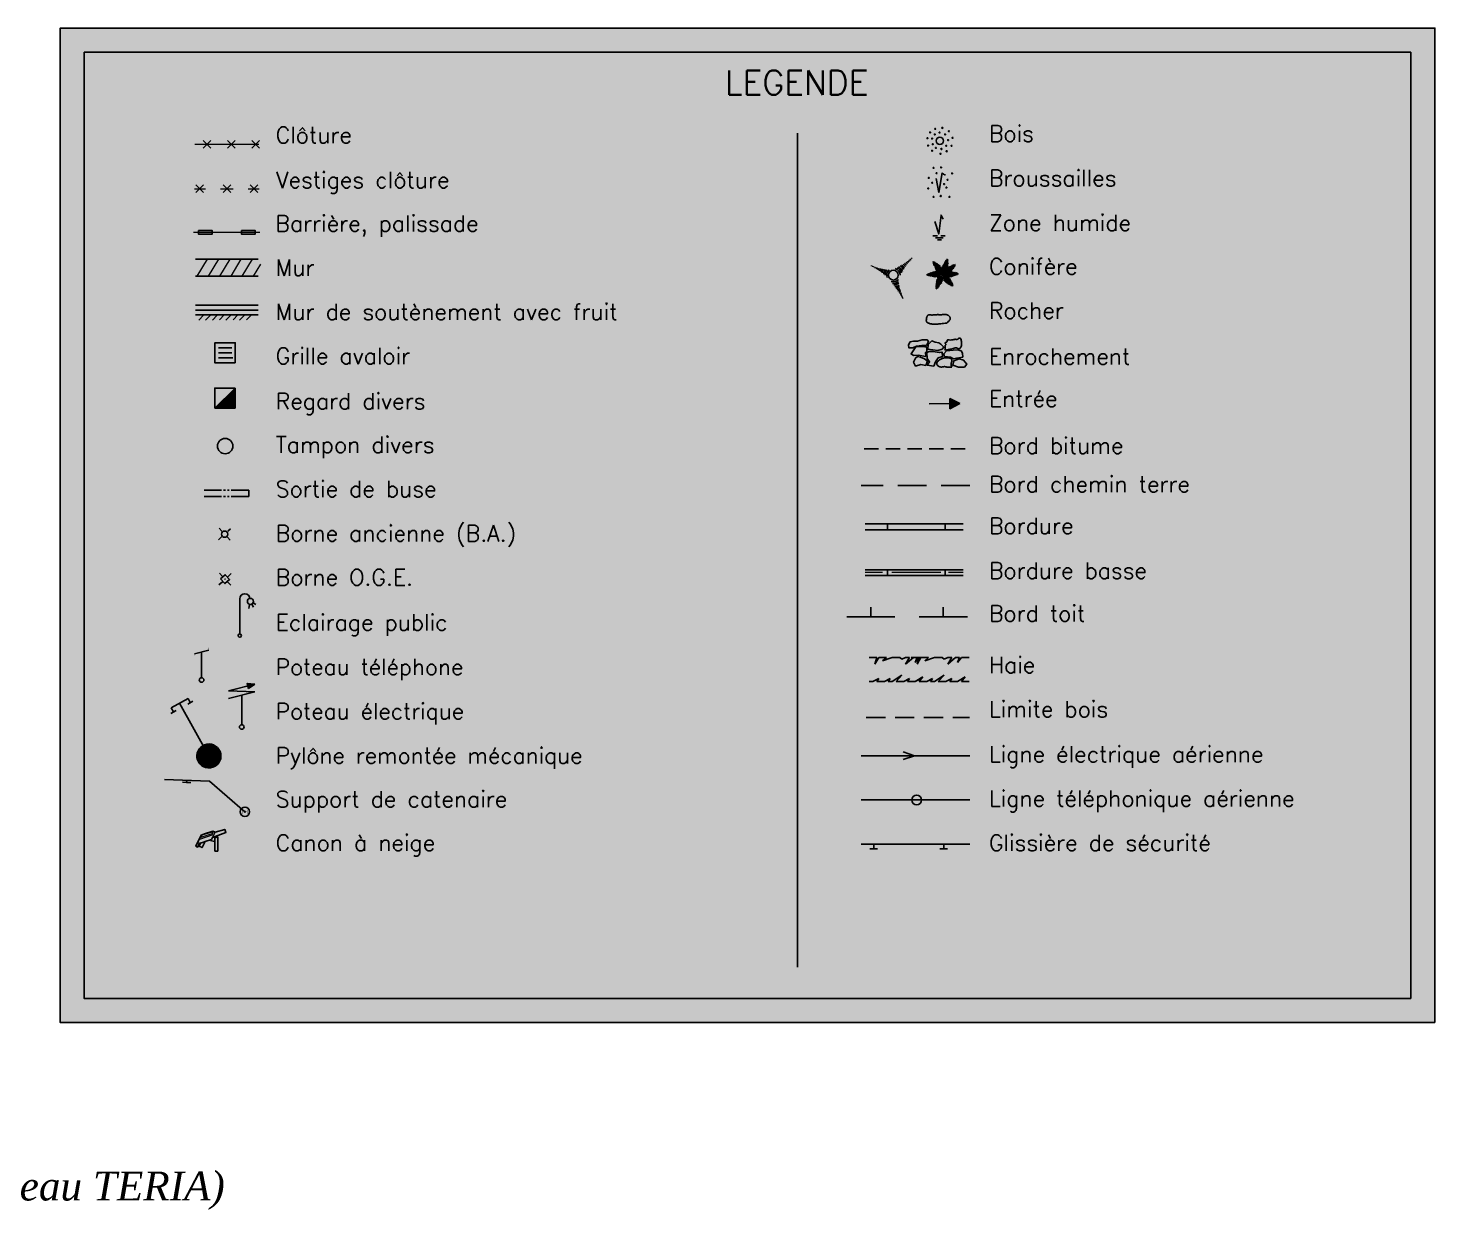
# Paper-space layout 'Layout1' of a CAD drawing. Extents: x -43 to 2298, y -18 to 768.
# Drawn here: x 113.4 to 259.5, y -10.3 to 112.5 of the extents above; entities that cross this region are included whole.
import ezdxf
from ezdxf.enums import TextEntityAlignment as Align

# ---------------------------------------------------------------- set-up
doc = ezdxf.new("R2010")
doc.units = 0
doc.header["$LTSCALE"] = 2
doc.header["$PDMODE"] = 32
doc.header["$PDSIZE"] = 0.1
for name, pattern in [('CACHE2', [0.1875, 0.125, -0.0625]), ('DISCONTINU2', [0.375, 0.25, -0.125]), ('DISCONTINUX2', [1.5, 1, -0.5])]:
    doc.linetypes.add(name, pattern=pattern)
doc.layers.add('CARTOUCHE', color=7, linetype='Continuous')
doc.layers.add('CARTOUCHE_Hachures', color=255, linetype='Continuous')
doc.styles.add('17', font='romans.shx', dxfattribs={"oblique": 13.5, "height": 0.34})
doc.styles.add('CARTOUCHE', font='timesi.ttf', dxfattribs={"height": 1})

psp = doc.layouts.get("Layout1")

# ---------------------------------------------------------------- hatches: boundary and pattern name
at = {"layer": 'CARTOUCHE_Hachures'}
psp.add_hatch(color=256, dxfattribs=at).paths.add_polyline_path([(259.5, 9.18), (116.71, 9.18), (116.71, 112.45), (259.5, 112.45)])

# ---------------------------------------------------------------- linework, layer by layer
at = {"layer": 'CARTOUCHE', "lineweight": 9}
for p, q in [((130.7, 100.4), (137.34, 100.4)), ((130.66, 95.77), (131.81, 95.77)), ((133.38, 95.77), (134.67, 95.77)), ((136.24, 95.77), (137.39, 95.77)), ((130.57, 91.25), (137.45, 91.25))]:
    psp.add_line(p, q, dxfattribs=at)
at = {"layer": 'CARTOUCHE', "lineweight": -3}
for p, q in [((131.57, 100), (132.37, 100.8)), ((131.57, 100.8), (132.37, 100)), ((134.09, 100), (134.89, 100.8)), ((134.09, 100.8), (134.89, 100)), ((136.61, 100), (137.41, 100.8)), ((136.61, 100.8), (137.41, 100)), ((130.79, 95.37), (131.59, 96.17)), ((130.79, 96.17), (131.59, 95.37)), ((133.63, 95.38), (134.43, 96.18)), ((133.63, 96.18), (134.43, 95.38)), ((136.43, 95.37), (137.23, 96.17)), ((136.43, 96.17), (137.23, 95.37))]:
    psp.add_line(p, q, dxfattribs=at)
at = {"layer": 'CARTOUCHE', "color": 3, "linetype": 'Continuous'}
for p, q in [((207.5, 88.02), (207.34, 88.05)), ((208.35, 86.91), (207.35, 88.23)), ((207.35, 88.13), (207.45, 88.1)), ((207.38, 87.93), (207.59, 87.9)), ((207.69, 87.78), (207.44, 87.83)), ((207.45, 88.1), (207.46, 88.22)), ((207.53, 88.2), (207.51, 88.02)), ((207.51, 87.71), (207.76, 87.68)), ((207.59, 87.9), (207.59, 87.91)), ((207.6, 87.9), (207.65, 88.13)), ((207.76, 88.06), (207.69, 87.78)), ((207.76, 87.69), (207.87, 87.97)), ((207.97, 87.89), (207.86, 87.57)), ((207.95, 87.44), (208.07, 87.83)), ((208.16, 87.71), (208.04, 87.31)), ((208.52, 87.39), (208.33, 87.7)), ((208.36, 86.91), (208.88, 88.49)), ((208.37, 86.91), (209.7, 87.91)), ((208.38, 87.85), (208.57, 87.54)), ((208.62, 87.69), (208.46, 87.95)), ((208.54, 88.06), (208.66, 87.83)), ((208.57, 87.54), (208.62, 87.69)), ((208.7, 87.95), (208.6, 88.18)), ((208.95, 87.79), (208.63, 87.69)), ((208.65, 88.29), (208.74, 88.1)), ((208.66, 87.84), (208.96, 87.91)), ((208.97, 88.05), (208.7, 87.95)), ((208.79, 88.24), (208.72, 88.39)), ((208.74, 88.1), (208.75, 88.11)), ((208.75, 88.1), (208.96, 88.19)), ((208.79, 88.44), (208.82, 88.33)), ((208.95, 88.32), (208.79, 88.23)), ((208.82, 88.33), (208.93, 88.39)), ((209.03, 87.4), (209.05, 87.7)), ((209.17, 87.75), (209.15, 87.49)), ((209.25, 87.57), (209.29, 87.81)), ((209.4, 87.87), (209.36, 87.66)), ((209.48, 87.75), (209.51, 87.91)), ((209.66, 87.72), (209.48, 87.74)), ((209.6, 87.91), (209.57, 87.81)), ((209.57, 87.81), (209.68, 87.8)), ((208.34, 86.89), (206.68, 86.83)), ((206.85, 86.84), (206.76, 86.91)), ((206.76, 86.78), (206.85, 86.84)), ((206.82, 86.97), (206.95, 86.84)), ((206.95, 86.84), (206.83, 86.72)), ((207.09, 86.85), (206.94, 87.02)), ((206.95, 86.69), (207.09, 86.84)), ((207.06, 87.07), (207.24, 86.85)), ((207.24, 86.85), (207.07, 86.68)), ((207.09, 86.84), (207.09, 86.84)), ((207.36, 86.86), (207.2, 87.11)), ((207.2, 86.66), (207.37, 86.86)), ((207.31, 87.15), (207.52, 86.88)), ((207.52, 86.86), (207.33, 86.63)), ((207.67, 86.87), (207.42, 87.19)), ((207.45, 86.58), (207.68, 86.87)), ((207.68, 86.87), (207.52, 86.86)), ((207.85, 87.56), (207.55, 87.58)), ((207.58, 87.46), (207.95, 87.43)), ((207.58, 87.2), (207.83, 86.88)), ((207.84, 86.88), (207.61, 86.59)), ((208.05, 87.31), (207.68, 87.33)), ((207.68, 86.87), (207.68, 86.87)), ((208.09, 86.26), (207.69, 86.17)), ((208.35, 86.88), (207.7, 85.35)), ((207.99, 86.88), (207.74, 87.21)), ((207.75, 86.32), (208.15, 86.41)), ((207.77, 86.59), (208, 86.88)), ((207.78, 87.2), (208.14, 87.18)), ((208.22, 86.56), (207.82, 86.47)), ((207.95, 87.43), (207.85, 87.56)), ((208.24, 87.05), (207.87, 87.08)), ((207.91, 87.18), (208.15, 86.89)), ((207.91, 86.61), (208.28, 86.7)), ((208.16, 86.89), (207.93, 86.6)), ((207.95, 87.43), (207.95, 87.43)), ((208.1, 86.27), (208.03, 86.12)), ((208.26, 85.94), (208.1, 86.27)), ((208.1, 86.27), (208.1, 86.27)), ((208.14, 87.19), (208.26, 87.58)), ((208.15, 86.89), (208.14, 86.89)), ((208.16, 86.42), (208.32, 86.09)), ((208.38, 86.24), (208.22, 86.56)), ((208.33, 87.42), (208.23, 87.06)), ((208.42, 87.08), (208.23, 87.4)), ((208.23, 87.06), (208.23, 87.07)), ((208.28, 87.55), (208.47, 87.24)), ((208.28, 86.71), (208.44, 86.38)), ((208.28, 86.7), (208.28, 86.7)), ((208.37, 86.88), (209.48, 85.65)), ((208.38, 86.9), (210.03, 86.95)), ((208.78, 87.22), (208.42, 87.09)), ((208.42, 87.09), (208.42, 87.1)), ((208.43, 86.37), (208.5, 86.74)), ((208.47, 87.24), (208.86, 87.37)), ((208.49, 86.75), (208.86, 86.76)), ((208.5, 86.74), (208.5, 86.74)), ((208.91, 87.52), (208.52, 87.39)), ((208.52, 87.01), (208.54, 87.38)), ((208.89, 86.92), (208.52, 87.02)), ((208.52, 87.02), (208.53, 87.02)), ((208.6, 86.62), (208.52, 86.22)), ((208.56, 86.9), (208.79, 87.19)), ((208.57, 87.55), (208.96, 87.67)), ((208.57, 87.54), (208.57, 87.54)), ((208.81, 86.61), (208.57, 86.9)), ((208.57, 86.9), (208.57, 86.9)), ((208.97, 86.64), (208.6, 86.63)), ((208.62, 86.1), (208.71, 86.5)), ((208.67, 87.48), (208.64, 87.11)), ((208.65, 87.12), (209.04, 86.99)), ((208.71, 86.51), (209.07, 86.52)), ((208.95, 87.19), (208.72, 86.91)), ((208.72, 86.91), (208.97, 86.58)), ((208.82, 86.39), (208.73, 85.99)), ((208.77, 87.21), (208.79, 87.57)), ((209.17, 87.09), (208.78, 87.21)), ((209.18, 86.4), (208.81, 86.39)), ((208.81, 86.39), (208.81, 86.39)), ((208.81, 86.39), (208.92, 86.27)), ((208.84, 85.93), (208.91, 86.27)), ((208.88, 86.91), (209.1, 87.2)), ((209.13, 86.59), (208.88, 86.91)), ((208.92, 87.67), (208.9, 87.3)), ((208.9, 87.3), (209.03, 87.4)), ((208.9, 87.31), (209.3, 87.18)), ((208.9, 87.3), (208.9, 87.3)), ((208.92, 86.27), (209.22, 86.28)), ((209.36, 87.29), (209.03, 87.39)), ((209.26, 87.21), (209.03, 86.92)), ((209.03, 86.92), (209.03, 86.92)), ((209.03, 86.92), (209.19, 86.92)), ((209.04, 86.92), (209.29, 86.59)), ((209.15, 87.49), (209.43, 87.39)), ((209.19, 86.92), (209.38, 87.16)), ((209.4, 86.64), (209.19, 86.91)), ((209.52, 87.49), (209.25, 87.57)), ((209.51, 87.13), (209.34, 86.93)), ((209.35, 86.93), (209.52, 86.68)), ((209.36, 87.66), (209.37, 87.67)), ((209.37, 87.66), (209.6, 87.61)), ((209.47, 86.93), (209.65, 87.11)), ((209.65, 86.72), (209.47, 86.93)), ((209.77, 87.1), (209.62, 86.95)), ((209.62, 86.95), (209.63, 86.95)), ((209.62, 86.94), (209.78, 86.77)), ((209.77, 86.95), (209.89, 87.07)), ((209.9, 86.82), (209.77, 86.95)), ((209.95, 87.01), (209.87, 86.95)), ((209.87, 86.95), (209.96, 86.87)), ((207.87, 85.73), (207.64, 85.66)), ((207.64, 85.53), (207.81, 85.6)), ((207.65, 85.79), (207.92, 85.87)), ((207.77, 85.5), (207.66, 85.45)), ((207.97, 85.98), (207.67, 85.93)), ((207.69, 86.05), (208.02, 86.13)), ((207.79, 85.4), (207.77, 85.5)), ((207.81, 85.59), (207.87, 85.43)), ((207.94, 85.53), (207.87, 85.73)), ((207.87, 85.73), (207.87, 85.72)), ((207.92, 85.87), (208.01, 85.63)), ((208.08, 85.75), (207.97, 85.99)), ((208.03, 86.12), (208.17, 85.85)), ((209.03, 86.16), (208.94, 85.87)), ((209.28, 86.16), (209.02, 86.16)), ((209.06, 85.79), (209.11, 86.07)), ((209.11, 86.07), (209.35, 86.04)), ((209.21, 85.96), (209.18, 85.72)), ((209.42, 85.94), (209.21, 85.96)), ((209.21, 85.96), (209.22, 85.95)), ((209.29, 85.67), (209.3, 85.85)), ((209.31, 85.85), (209.47, 85.83)), ((209.48, 85.75), (209.37, 85.77)), ((209.37, 85.77), (209.37, 85.65)), ((211.21, 32.3), (199.9, 32.3))]:
    psp.add_line(p, q, dxfattribs=at)
at = {"layer": 'CARTOUCHE', "color": 142, "linetype": 'ByBlock'}
for p, q in [((133.14, 79.26), (134.54, 79.26)), ((133.14, 78.73), (134.54, 78.73)), ((133.14, 78.21), (134.64, 78.21))]:
    psp.add_line(p, q, dxfattribs=at)
at = {"layer": 'CARTOUCHE', "color": 130}
for p, q in [((132.77, 72.98), (134.87, 75.08)), ((132.83, 72.98), (134.87, 75.02)), ((132.89, 72.98), (134.87, 74.96)), ((132.95, 72.98), (134.87, 74.9)), ((133.01, 72.98), (134.87, 74.84)), ((133.07, 72.98), (134.87, 74.78)), ((133.13, 72.98), (134.87, 74.72)), ((133.19, 72.98), (134.87, 74.66)), ((133.25, 72.98), (134.87, 74.6)), ((133.31, 72.98), (134.87, 74.54)), ((134.87, 75.08), (134.87, 72.98)), ((133.37, 72.98), (134.87, 74.48)), ((133.43, 72.98), (134.87, 74.42)), ((133.49, 72.98), (134.87, 74.36)), ((133.54, 72.98), (134.87, 74.3)), ((133.6, 72.98), (134.87, 74.25)), ((133.66, 72.98), (134.87, 74.19)), ((133.72, 72.98), (134.87, 74.13)), ((133.78, 72.98), (134.87, 74.07)), ((133.84, 72.98), (134.87, 74.01)), ((133.9, 72.98), (134.87, 73.95)), ((133.96, 72.98), (134.87, 73.89)), ((134.02, 72.98), (134.87, 73.83)), ((134.08, 72.98), (134.87, 73.77)), ((134.14, 72.98), (134.87, 73.71)), ((134.2, 72.98), (134.87, 73.65)), ((134.26, 72.98), (134.87, 73.59)), ((134.32, 72.98), (134.87, 73.53)), ((134.38, 72.98), (134.87, 73.47)), ((134.44, 72.98), (134.87, 73.41)), ((134.5, 72.98), (134.87, 73.35)), ((134.55, 72.98), (134.87, 73.29)), ((134.61, 72.98), (134.87, 73.24)), ((134.67, 72.98), (134.87, 73.18)), ((134.73, 72.98), (134.87, 73.12)), ((134.87, 72.98), (132.77, 72.98)), ((134.79, 72.98), (134.87, 73.06))]:
    psp.add_line(p, q, dxfattribs=at)
at = {"layer": 'CARTOUCHE', "color": 0}
for p, q in [((209.12, 73.96), (209.81, 73.27)), ((209.12, 73.89), (209.76, 73.25)), ((209.12, 73.82), (209.72, 73.22)), ((209.12, 73.76), (209.68, 73.2)), ((209.12, 73.69), (209.63, 73.18)), ((209.12, 73.62), (209.59, 73.16)), ((209.12, 73.56), (209.55, 73.13)), ((209.12, 73.49), (209.5, 73.11)), ((209.12, 73.43), (209.46, 73.09)), ((209.12, 73.36), (209.41, 73.06)), ((209.12, 73.29), (209.37, 73.04)), ((209.12, 73.23), (209.33, 73.02)), ((209.12, 73.16), (209.28, 73)), ((209.12, 73.09), (209.24, 72.97)), ((209.16, 73.98), (209.85, 73.29)), ((209.3, 73.91), (209.89, 73.31)), ((209.44, 73.83), (209.94, 73.34)), ((209.58, 73.76), (209.98, 73.36)), ((209.72, 73.69), (210.02, 73.38)), ((209.85, 73.62), (210.07, 73.41)), ((209.99, 73.55), (210.11, 73.43)), ((210.13, 73.48), (210.16, 73.45)), ((209.12, 73.03), (209.2, 72.95)), ((209.12, 72.96), (209.15, 72.93)), ((136.14, 44.34), (136.19, 44.38)), ((136.14, 44.37), (136.15, 44.38)), ((136.15, 44.31), (136.22, 44.38)), ((136.16, 44.28), (136.26, 44.38)), ((136.17, 44.25), (136.3, 44.38)), ((136.18, 44.22), (136.33, 44.37)), ((136.19, 44.19), (136.37, 44.37)), ((136.2, 44.16), (136.4, 44.37)), ((136.21, 44.13), (136.44, 44.37)), ((136.21, 44.1), (136.48, 44.36)), ((136.22, 44.07), (136.51, 44.36)), ((136.23, 44.04), (136.55, 44.36)), ((136.24, 44.01), (136.58, 44.36)), ((136.25, 43.99), (136.62, 44.36)), ((136.26, 43.96), (136.66, 44.35)), ((136.27, 43.93), (136.69, 44.35)), ((136.28, 43.9), (136.73, 44.35)), ((136.36, 43.94), (136.76, 44.35)), ((136.48, 44.02), (136.8, 44.34)), ((136.6, 44.11), (136.84, 44.34)), ((136.73, 44.2), (136.87, 44.34)), ((136.85, 44.28), (136.91, 44.34))]:
    psp.add_line(p, q, dxfattribs=at)
at = {"layer": 'CARTOUCHE'}
for p, q in [((210.52, 60.96), (200.32, 60.96)), ((210.52, 60.36), (200.32, 60.36)), ((202.64, 60.96), (202.64, 60.36)), ((208.64, 60.96), (208.64, 60.36)), ((210.52, 56.21), (200.32, 56.21)), ((210.52, 55.61), (200.32, 55.61)), ((202.64, 56.21), (202.64, 55.61)), ((208.64, 56.21), (208.64, 55.61))]:
    psp.add_line(p, q, dxfattribs=at)
at = {"layer": 'CARTOUCHE', "lineweight": 5}
for p, q in [((202.13, 55.91), (200.32, 55.91)), ((208.18, 55.91), (203.08, 55.91)), ((210.52, 55.91), (208.98, 55.91))]:
    psp.add_line(p, q, dxfattribs=at)
at = {"layer": 'CARTOUCHE', "color": 154}
for p, q in [((198.42, 51.33), (203.42, 51.33)), ((205.94, 51.33), (210.94, 51.33))]:
    psp.add_line(p, q, dxfattribs=at)
at = {"layer": 'CARTOUCHE', "color": 90, "linetype": 'ByBlock'}
for p, q in [((201.53, 47.09), (200.73, 47.09)), ((201.33, 46.42), (201.53, 47.09)), ((201.73, 47.09), (201.33, 46.42)), ((202.53, 47.09), (201.73, 47.09)), ((202.13, 46.76), (202.53, 47.09)), ((203.13, 47.09), (202.13, 46.76)), ((203.93, 47.09), (203.13, 47.09)), ((204.13, 46.92), (203.93, 47.09)), ((204.53, 47.09), (204.13, 46.92)), ((204.93, 47.09), (204.53, 47.09)), ((204.53, 46.42), (204.93, 47.09)), ((205.33, 47.09), (204.53, 46.42)), ((205.92, 47.09), (205.12, 47.09)), ((205.73, 47.09), (205.33, 47.09)), ((205.53, 46.59), (205.73, 47.09)), ((205.93, 47.09), (205.53, 46.59)), ((205.72, 46.42), (205.92, 47.09)), ((206.12, 47.09), (205.72, 46.42)), ((206.73, 47.09), (205.93, 47.09)), ((206.92, 47.09), (206.12, 47.09)), ((206.52, 46.76), (206.92, 47.09)), ((207.52, 47.09), (206.52, 46.76)), ((208.32, 47.09), (207.52, 47.09)), ((208.52, 46.92), (208.32, 47.09)), ((208.92, 47.09), (208.52, 46.92)), ((209.32, 47.09), (208.92, 47.09)), ((208.92, 46.42), (209.32, 47.09)), ((209.72, 47.09), (208.92, 46.42)), ((210.12, 47.09), (209.72, 47.09)), ((209.92, 46.59), (210.12, 47.09)), ((210.32, 47.09), (209.92, 46.59)), ((211.12, 47.09), (210.32, 47.09)), ((201.13, 44.59), (200.73, 44.59)), ((201.73, 44.92), (201.13, 44.59)), ((201.53, 44.59), (201.73, 44.92)), ((202.33, 44.59), (201.53, 44.59)), ((202.93, 44.92), (202.33, 44.59)), ((202.73, 44.59), (202.93, 44.92)), ((203.13, 44.59), (202.73, 44.59)), ((204.13, 45.26), (203.13, 44.59)), ((203.53, 44.59), (204.13, 45.26)), ((204.33, 44.59), (203.53, 44.59)), ((204.93, 44.92), (204.33, 44.59)), ((204.73, 44.59), (204.93, 44.92)), ((205.53, 44.59), (204.73, 44.59)), ((205.52, 44.59), (205.12, 44.59)), ((206.12, 44.92), (205.52, 44.59)), ((206.33, 45.09), (205.53, 44.59)), ((205.92, 44.59), (206.12, 44.92)), ((206.72, 44.59), (205.92, 44.59)), ((205.93, 44.59), (206.33, 45.09)), ((206.73, 44.59), (205.93, 44.59)), ((207.32, 44.92), (206.72, 44.59)), ((207.12, 44.59), (207.32, 44.92)), ((207.52, 44.59), (207.12, 44.59)), ((208.52, 45.26), (207.52, 44.59)), ((207.92, 44.59), (208.52, 45.26)), ((208.72, 44.59), (207.92, 44.59)), ((209.32, 44.92), (208.72, 44.59)), ((209.12, 44.59), (209.32, 44.92)), ((209.92, 44.59), (209.12, 44.59)), ((210.72, 45.09), (209.92, 44.59)), ((210.32, 44.59), (210.72, 45.09)), ((211.12, 44.59), (210.32, 44.59))]:
    psp.add_line(p, q, dxfattribs=at)
at = {"layer": 'CARTOUCHE', "color": 90, "linetype": 'DISCONTINUX2'}
psp.add_line((200.43, 40.88), (211.17, 40.88), dxfattribs=at)
at = {"layer": 'CARTOUCHE', "color": 251, "lineweight": 18}
for p, q in [((130.91, 36.83), (132.24, 38.12)), ((130.91, 36.9), (132.17, 38.12)), ((130.91, 36.97), (132.09, 38.12)), ((130.91, 36.76), (132.3, 38.11)), ((130.92, 37.05), (132.01, 38.11)), ((130.92, 36.7), (132.36, 38.1)), ((130.93, 36.64), (132.42, 38.09)), ((130.94, 37.13), (131.93, 38.1)), ((130.94, 36.58), (132.48, 38.08)), ((130.96, 37.23), (131.84, 38.08)), ((130.96, 36.53), (132.54, 38.06)), ((130.97, 36.47), (132.59, 38.04)), ((130.99, 36.42), (132.64, 38.02)), ((131, 37.33), (131.73, 38.04)), ((131.01, 36.37), (132.69, 38)), ((131.03, 36.32), (132.74, 37.98)), ((131.05, 37.46), (131.6, 37.99)), ((131.06, 36.28), (132.78, 37.95)), ((131.08, 36.23), (132.83, 37.93)), ((131.11, 36.19), (132.87, 37.9)), ((131.14, 36.15), (132.91, 37.87)), ((131.17, 36.1), (132.95, 37.84)), ((131.18, 37.65), (131.41, 37.87)), ((131.2, 36.07), (132.99, 37.8)), ((131.23, 36.03), (133.03, 37.77)), ((131.27, 35.99), (133.06, 37.73)), ((131.3, 35.96), (133.09, 37.7)), ((131.34, 35.92), (133.13, 37.66)), ((131.38, 35.89), (133.16, 37.62)), ((131.42, 35.86), (133.19, 37.58)), ((131.46, 35.83), (133.22, 37.54)), ((131.51, 35.8), (133.24, 37.49)), ((131.55, 35.78), (133.27, 37.45)), ((131.6, 35.75), (133.29, 37.4)), ((131.65, 35.73), (133.31, 37.35)), ((131.7, 35.71), (133.33, 37.3)), ((131.75, 35.69), (133.35, 37.25)), ((131.8, 35.67), (133.37, 37.19)), ((131.86, 35.66), (133.38, 37.14)), ((131.92, 35.64), (133.39, 37.08)), ((131.98, 35.63), (133.4, 37.02)), ((132.04, 35.63), (133.41, 36.95)), ((132.11, 35.62), (133.41, 36.89)), ((132.18, 35.62), (133.41, 36.82)), ((132.25, 35.62), (133.4, 36.74)), ((132.33, 35.63), (133.39, 36.66)), ((132.42, 35.65), (133.37, 36.57)), ((132.52, 35.67), (133.34, 36.48)), ((132.63, 35.71), (133.3, 36.36)), ((132.78, 35.78), (133.23, 36.22))]:
    psp.add_line(p, q, dxfattribs=at)
at = {"layer": 'CARTOUCHE', "color": 1, "linetype": 'Continuous'}
psp.add_line((211.21, 36.9), (199.9, 36.9), dxfattribs=at)
at = {"layer": 'CARTOUCHE', "linetype": 'Continuous'}
psp.add_line((211.21, 27.7), (199.9, 27.7), dxfattribs=at)
at = {"layer": 'CARTOUCHE'}
for points in [[(259.5, 9.18), (116.71, 9.18), (116.71, 112.45), (259.5, 112.45)], [(132.43, 28.21), (132.53, 28.42), (133.93, 28.93), (133.81, 29.25), (132.8, 28.95), (132.57, 29.06), (131.69, 28.77), (131.37, 28.66), (130.79, 27.51), (130.98, 27.41), (131.17, 27.79), (131.33, 27.84), (131.16, 27.5), (131.45, 27.35), (131.77, 27.99)]]:
    psp.add_lwpolyline(points, close=True, dxfattribs=at)
at = {"layer": 'CARTOUCHE', "lineweight": 25}
for points in [[(257, 11.68), (119.21, 11.68), (119.21, 109.95), (257, 109.95), (257, 11.68)], [(130.78, 88.45), (137.29, 88.45)], [(137.29, 86.7), (130.78, 86.7)], [(130.78, 82.67), (137.28, 82.67)]]:
    psp.add_lwpolyline(points, dxfattribs=at)
at = {"layer": 'CARTOUCHE', "flags": 128}
psp.add_lwpolyline([(193.29, 14.93), (193.29, 101.56)], dxfattribs=at)
at = {"layer": 'CARTOUCHE', "color": 90}
psp.add_lwpolyline([(207.69, 96.84), (207.99, 95.4), (208.34, 97.44)], dxfattribs=at)
psp.add_lwpolyline([(208.34, 97.44, 0.070153), (208.4, 97.34, 0.070153), (208.49, 97.27, 0.065345), (208.58, 97.22, 0.065345), (208.68, 97.2)], format="xyb", dxfattribs=at)
at = {"layer": 'CARTOUCHE', "color": 130}
for points in [[(207.56, 92.38), (207.97, 91.08), (208.21, 93.03), (208.41, 92.6)], [(207.37, 90.89), (207.84, 90.89)], [(207.62, 90.66), (208.43, 90.68)], [(208.19, 90.89), (208.63, 90.89)], [(207.83, 90.47), (208.25, 90.47)], [(132.77, 72.98), (132.77, 75.08), (134.87, 75.08)]]:
    psp.add_lwpolyline(points, dxfattribs=at)
at = {"layer": 'CARTOUCHE', "lineweight": -3}
for points in [[(131.09, 91.45), (131.09, 91.05), (132.49, 91.05), (132.49, 91.45)], [(135.55, 91.45), (135.55, 91.05), (136.95, 91.05), (136.95, 91.45)]]:
    psp.add_lwpolyline(points, close=True, dxfattribs=at)
at = {"layer": 'CARTOUCHE', "color": 252, "lineweight": 9}
for points in [[(131.97, 88.45), (130.9, 86.7)], [(133.15, 88.45), (132.08, 86.7)], [(134.32, 88.45), (133.25, 86.7)], [(135.49, 88.45), (134.42, 86.7)], [(136.66, 88.45), (135.59, 86.7)], [(137.52, 87.93), (136.76, 86.7)], [(131.6, 82.64), (131.1, 82.14)], [(132.31, 82.64), (131.81, 82.14)], [(133.02, 82.64), (132.52, 82.14)], [(133.76, 82.67), (133.26, 82.17)], [(134.43, 82.64), (133.93, 82.14)], [(135.17, 82.67), (134.67, 82.17)], [(135.84, 82.64), (135.34, 82.14)], [(136.58, 82.67), (136.08, 82.17)]]:
    psp.add_lwpolyline(points, dxfattribs=at)
at = {"layer": 'CARTOUCHE', "color": 251}
for points in [[(130.78, 83.67), (137.28, 83.67)], [(130.78, 83.17), (137.28, 83.17)]]:
    psp.add_lwpolyline(points, dxfattribs=at)
at = {"layer": 'CARTOUCHE', "color": 129}
for points in [[(208.8, 81.81), (208.63, 81.8), (208.47, 81.79), (208.33, 81.77), (208.2, 81.76), (208.09, 81.74), (207.98, 81.73), (207.88, 81.72), (207.79, 81.71), (207.7, 81.7), (207.61, 81.7), (207.53, 81.7), (207.45, 81.71), (207.37, 81.71), (207.3, 81.72), (207.23, 81.73), (207.16, 81.75), (207.09, 81.76), (207.02, 81.78), (206.96, 81.8), (206.9, 81.82), (206.85, 81.85), (206.8, 81.87), (206.76, 81.9), (206.73, 81.93), (206.71, 81.97), (206.69, 82.01), (206.68, 82.05), (206.67, 82.09), (206.67, 82.13), (206.68, 82.18), (206.68, 82.22), (206.69, 82.27), (206.7, 82.32), (206.71, 82.37), (206.73, 82.42), (206.74, 82.46), (206.76, 82.51), (206.77, 82.54), (206.79, 82.58), (206.81, 82.61), (206.83, 82.63), (206.85, 82.65), (206.87, 82.66), (206.9, 82.67), (206.92, 82.67), (206.95, 82.67), (206.98, 82.67), (207.02, 82.67), (207.06, 82.67), (207.1, 82.67), (207.14, 82.67), (207.19, 82.67), (207.23, 82.66), (207.28, 82.66), (207.33, 82.66), (207.37, 82.67), (207.42, 82.67), (207.47, 82.67), (207.51, 82.68), (207.56, 82.68), (207.61, 82.68), (207.66, 82.69), (207.71, 82.69), (207.77, 82.69), (207.83, 82.7), (207.9, 82.7), (207.96, 82.69), (208.03, 82.69), (208.1, 82.69), (208.16, 82.69), (208.23, 82.69), (208.29, 82.69), (208.34, 82.7), (208.4, 82.7), (208.44, 82.7), (208.49, 82.71), (208.53, 82.71), (208.57, 82.71), (208.61, 82.72), (208.65, 82.72), (208.69, 82.71), (208.73, 82.71), (208.77, 82.7), (208.81, 82.69), (208.85, 82.68), (208.89, 82.66), (208.92, 82.65), (208.95, 82.63), (208.98, 82.61), (209.01, 82.59), (209.03, 82.57), (209.06, 82.54), (209.08, 82.52), (209.09, 82.49), (209.11, 82.47), (209.12, 82.44), (209.14, 82.41), (209.15, 82.38), (209.16, 82.35), (209.16, 82.32), (209.16, 82.29), (209.16, 82.26), (209.16, 82.23), (209.15, 82.21), (209.14, 82.18), (209.12, 82.15), (209.09, 82.11), (209.06, 82.07), (209.01, 82.02), (208.96, 81.97), (208.89, 81.9), (208.8, 81.81)], [(205.29, 79.24), (204.85, 79.26), (204.82, 79.57), (204.99, 79.86), (205.36, 79.93), (205.75, 79.93), (206.25, 80.07), (206.77, 80.07), (206.91, 79.9), (206.69, 79.5), (206.2, 79.48), (205.66, 79.43), (205.29, 79.24)], [(206.61, 78.36), (205.83, 78.5), (205.34, 78.46), (205.09, 78.62), (205.31, 78.93), (205.59, 79.36), (206.27, 79.4), (206.74, 79.31), (206.74, 78.91), (206.59, 78.76), (206.61, 78.36)], [(206.84, 79.12), (206.86, 79.59), (207.26, 79.97), (207.6, 79.83), (207.97, 79.78), (208.19, 79.64), (208.51, 79.33), (208.32, 79.12), (207.89, 78.97), (206.84, 79.12)], [(210.48, 78.27), (209.84, 78.19), (209.49, 78.12), (209.2, 78.29), (208.58, 78.36), (208.48, 78.64), (208.78, 78.93), (209.47, 79), (209.91, 79.05), (210.28, 78.93), (210.45, 78.69), (210.48, 78.27)], [(206.64, 77.43), (206.1, 77.51), (205.56, 77.36), (205.36, 77.76), (205.56, 78.19), (205.75, 78.36), (206.08, 78.29), (206.49, 78.12), (206.81, 77.86), (206.64, 77.43)], [(207.45, 77.34), (207.63, 77.79), (207.92, 78.22), (208.36, 78.34), (208.32, 78.81), (208.02, 78.76), (207.38, 78.86), (206.96, 78.88), (206.74, 78.76), (206.77, 78.14), (207.01, 77.81), (206.77, 77.46), (207.45, 77.34)], [(209.34, 77.24), (209.17, 77.24), (209.02, 77.24), (208.91, 77.25), (208.82, 77.26), (208.75, 77.27), (208.69, 77.28), (208.65, 77.29), (208.61, 77.3), (208.56, 77.3), (208.52, 77.3), (208.48, 77.29), (208.43, 77.29), (208.39, 77.28), (208.34, 77.27), (208.3, 77.26), (208.25, 77.26), (208.2, 77.26), (208.15, 77.27), (208.11, 77.27), (208.06, 77.29), (208.01, 77.3), (207.97, 77.32), (207.93, 77.35), (207.89, 77.37), (207.86, 77.4), (207.83, 77.44), (207.8, 77.47), (207.78, 77.51), (207.77, 77.55), (207.77, 77.59), (207.76, 77.63), (207.77, 77.67), (207.78, 77.71), (207.8, 77.75), (207.83, 77.79), (207.86, 77.83), (207.89, 77.87), (207.93, 77.91), (207.97, 77.94), (208.01, 77.98), (208.06, 78.01), (208.1, 78.04), (208.15, 78.07), (208.2, 78.09), (208.26, 78.12), (208.31, 78.14), (208.37, 78.16), (208.42, 78.17), (208.48, 78.19), (208.54, 78.2), (208.6, 78.21), (208.66, 78.22), (208.72, 78.23), (208.78, 78.23), (208.83, 78.23), (208.89, 78.23), (208.95, 78.23), (209.01, 78.22), (209.06, 78.21), (209.11, 78.19), (209.16, 78.18), (209.2, 78.15), (209.24, 78.13), (209.27, 78.1), (209.29, 78.07), (209.3, 78.03), (209.31, 77.99), (209.32, 77.95), (209.32, 77.91), (209.31, 77.86), (209.31, 77.82), (209.29, 77.78), (209.28, 77.74), (209.27, 77.7), (209.26, 77.65), (209.25, 77.59), (209.25, 77.53), (209.27, 77.45), (209.3, 77.36), (209.34, 77.24)], [(210.65, 77.24), (210.01, 77.24), (209.44, 77.46), (209.54, 77.91), (210.08, 78.1), (210.55, 77.98), (210.87, 77.57), (210.65, 77.24)]]:
    psp.add_lwpolyline(points, dxfattribs=at)
at = {"layer": 'CARTOUCHE', "color": 142, "linetype": 'ByBlock'}
psp.add_lwpolyline([(134.89, 77.68), (132.79, 77.68), (132.79, 79.78), (134.89, 79.78)], close=True, dxfattribs=at)
at = {"layer": 'CARTOUCHE', "color": 129}
psp.add_lwpolyline([(208.61, 79.02, 0.015114), (208.94, 79.07, 0.020943), (209.17, 79.12, 0.017852), (209.45, 79.2, -0.022353), (209.67, 79.26, -0.22707), (209.94, 79.2, 0.309946), (210.16, 79.19, 0.106458), (210.24, 79.27, 0.076071), (210.3, 79.4, 0.060342), (210.33, 79.56, 0.0361), (210.33, 79.83, 0.075105), (210.25, 80.18, 0.222566), (210.16, 80.26, 0.349325), (210.02, 80.21, -0.274224), (209.86, 80.12, -0.050818), (209.74, 80.13, 0.075986), (209.67, 80.14, 0.051071), (209.53, 80.12, -0.02964), (209.3, 80.07, -0.105163), (209.03, 80.09, 0.189815), (208.88, 80.07, 0.311483), (208.84, 80, -0.194666), (208.81, 79.88, -0.219605), (208.69, 79.82, 0.376857), (208.63, 79.76, 0.225308), (208.66, 79.68, -0.197646), (208.7, 79.59, -0.007911), (208.7, 79.58, -0.019867), (208.7, 79.57, -0.331946), (208.67, 79.54, 0.281267), (208.63, 79.5, 0.100089), (208.63, 79.4, -0.050592), (208.63, 79.21, -0.016405), (208.63, 79.13, -0.013419), (208.61, 79.02)], format="xyb", dxfattribs=at)
at = {"layer": 'CARTOUCHE'}
for points in [[(206.96, 73.45), (210.17, 73.46)], [(209.12, 72.91), (209.12, 74)], [(210.17, 73.46), (209.12, 74)], [(210.17, 73.46), (209.12, 72.91)], [(133.5, 60.22), (133.22, 60.52)], [(134.11, 60.2), (134.41, 60.47)], [(133.17, 59.33), (133.47, 59.61)], [(134.08, 59.58), (134.36, 59.28)], [(133.58, 55.51), (133.26, 55.86)], [(133.38, 55.25), (133.86, 55.68), (134.3, 55.21), (133.82, 54.77), (133.38, 55.25)], [(134.12, 55.48), (134.48, 55.82)], [(133.56, 54.97), (133.2, 54.65)], [(134.1, 54.95), (134.42, 54.59)], [(129.99, 42.85), (128.24, 41.88)], [(130.5, 42.55), (129.97, 42.26)], [(130.23, 42.41), (129.99, 42.85)], [(128.75, 41.59), (128.22, 41.29)], [(128.48, 41.44), (128.24, 41.88)], [(132.16, 36.87), (129.12, 42.36)], [(135.9, 31.08), (132.21, 34.27), (127.55, 34.43)], [(129.84, 34.13), (129.42, 34.14)], [(129.84, 34.13), (129.88, 34.35)], [(129.84, 34.13), (130.27, 34.11)], [(131, 27.86), (131.14, 27.8)], [(131.38, 27.86), (131.69, 27.96)], [(132.32, 28.08), (132.73, 27.98)], [(132.78, 28.38), (133.04, 28.46)], [(132.78, 26.99), (132.78, 28.38)], [(133.04, 28.46), (133.08, 28.46), (133.08, 26.99)], [(133.08, 26.99), (132.78, 26.99)]]:
    psp.add_lwpolyline(points, dxfattribs=at)
at = {"layer": 'CARTOUCHE', "linetype": 'CACHE2', "lineweight": 25, "ltscale": 6}
psp.add_lwpolyline([(210.72, 68.76), (200.15, 68.76)], dxfattribs=at)
at = {"layer": 'CARTOUCHE', "color": 142}
for points in [[(131.65, 64.47), (133.46, 64.47)], [(133.69, 64.47), (133.88, 64.47)], [(134.08, 64.47), (134.28, 64.47)], [(134.48, 64.47), (136.29, 64.47)], [(136.29, 64.47), (136.29, 63.82)], [(131.65, 63.82), (133.46, 63.82)], [(133.69, 63.82), (133.89, 63.82)], [(134.09, 63.82), (134.28, 63.82)], [(134.48, 63.82), (136.29, 63.82)]]:
    psp.add_lwpolyline(points, dxfattribs=at)
at = {"layer": 'CARTOUCHE', "linetype": 'DISCONTINU2', "ltscale": 6}
psp.add_lwpolyline([(211.21, 64.94), (199.9, 64.94)], dxfattribs=at)
at = {"layer": 'CARTOUCHE', "color": 198}
for points in [[(135.36, 49.54), (135.36, 53.19)], [(136.63, 52.63), (136.8, 52.32)], [(136.75, 52.76), (137.04, 52.59)], [(136.39, 52.59), (136.29, 52.2)]]:
    psp.add_lwpolyline(points, dxfattribs=at)
at = {"layer": 'CARTOUCHE', "color": 154}
for points in [[(200.92, 51.33), (200.92, 52.33)], [(208.44, 51.33), (208.44, 52.33)]]:
    psp.add_lwpolyline(points, dxfattribs=at)
at = {"layer": 'CARTOUCHE', "color": 3, "const_width": 0.0216}
for points in [[(132.15, 47.86), (132.17, 48.29)], [(130.68, 47.06), (130.67, 47.49)]]:
    psp.add_lwpolyline(points, dxfattribs=at)
at = {"layer": 'CARTOUCHE', "color": 3}
for points in [[(130.67, 47.49), (132.15, 47.86)], [(131.4, 45), (131.4, 47.57), (131.4, 47.67)]]:
    psp.add_lwpolyline(points, dxfattribs=at)
at = {"layer": 'CARTOUCHE', "color": 1}
for points in [[(134.19, 43.64), (136.93, 44.34)], [(136.93, 44.34), (136.13, 44.39), (136.28, 43.89), (136.93, 44.34)], [(134.19, 43.64), (136.94, 43.53)], [(134.2, 42.84), (136.94, 43.53)], [(135.57, 40.12), (135.57, 43.2)], [(204.26, 37.3), (205.46, 36.9), (204.26, 36.5)]]:
    psp.add_lwpolyline(points, dxfattribs=at)
at = {"layer": 'CARTOUCHE', "lineweight": 25}
psp.add_lwpolyline([(131.03, 37.4, -0.19333), (131.71, 38.04, -0.19333), (132.64, 38.02, -0.20031), (133.32, 37.34, -0.20031), (133.31, 36.38, -0.208331), (132.58, 35.69, -0.208331), (131.58, 35.76, -0.193707), (130.97, 36.47, -0.193707)], format="xyb", close=True, dxfattribs=at)
at = {"layer": 'CARTOUCHE', "const_width": 0.024}
for points in [[(135.65, 30.85), (135.66, 31.33)], [(135.66, 31.09), (136.14, 31.07)], [(136.13, 30.84), (136.14, 31.31)]]:
    psp.add_lwpolyline(points, dxfattribs=at)
at = {"layer": 'CARTOUCHE', "lineweight": 9}
for points in [[(131.23, 28.23), (132.61, 28.7)], [(132.77, 28.92), (132.58, 28.49)]]:
    psp.add_lwpolyline(points, dxfattribs=at)
psp.add_lwpolyline([(131.36, 28.43), (132.6, 28.85), (132.47, 28.97), (131.42, 28.63)], close=True, dxfattribs=at)
at = {"layer": 'CARTOUCHE', "linetype": 'Continuous'}
for points in [[(201.61, 27.22), (200.81, 27.22)], [(201.21, 27.7), (201.21, 27.22)], [(208.88, 27.22), (208.08, 27.22)], [(208.48, 27.7), (208.48, 27.22)]]:
    psp.add_lwpolyline(points, dxfattribs=at)
at = {"layer": 'CARTOUCHE', "color": 90}
for centre, radius in [((206.79, 101.02), 0.05), ((207.07, 101.62), 0.05), ((207.28, 100.98), 0.05), ((207.55, 101.41), 0.05), ((207.61, 101.99), 0.05), ((208.08, 100.75), 0.375), ((208.06, 101.61), 0.05), ((208.34, 102.09), 0.05), ((208.62, 101.42), 0.05), ((208.94, 100.83), 0.05), ((209.02, 101.74), 0.05), ((209.4, 101.06), 0.05), ((206.86, 100.25), 0.05), ((207.28, 99.72), 0.05), ((207.34, 100.39), 0.05), ((207.67, 100.02), 0.05), ((208.15, 99.41), 0.05), ((208.25, 99.9), 0.05), ((208.74, 100.23), 0.05), ((208.79, 99.66), 0.05), ((209.3, 100.24), 0.05), ((207.43, 97.93), 0.05), ((208.21, 97.98), 0.05), ((206.93, 96.89), 0.05), ((207.3, 96.39), 0.05), ((207.74, 97.38), 0.05), ((208.88, 96.71), 0.05), ((209.36, 97.37), 0.05), ((206.87, 95.81), 0.05), ((208.18, 95.02), 0.05), ((208.53, 96.26), 0.05), ((208.76, 95.89), 0.05), ((209.08, 94.93), 0.05), ((207.43, 94.92), 0.05), ((203.26, 86.8), 0.507)]:
    psp.add_circle(centre, radius, dxfattribs=at)
at = {"layer": 'CARTOUCHE', "color": 130}
psp.add_circle((133.85, 69.05), 0.798, dxfattribs=at)
at = {"layer": 'CARTOUCHE'}
for centre, radius in [((133.79, 59.9), 0.324), ((133.84, 55.23), 0.0152), ((132.16, 36.87), 0.0567), ((135.9, 31.08), 0.482)]:
    psp.add_circle(centre, radius, dxfattribs=at)
at = {"layer": 'CARTOUCHE', "color": 198}
for centre, radius in [((136.47, 52.92), 0.313), ((135.36, 49.37), 0.178)]:
    psp.add_circle(centre, radius, dxfattribs=at)
at = {"layer": 'CARTOUCHE', "color": 3}
for centre, radius in [((131.4, 44.76), 0.237), ((205.68, 32.3), 0.5)]:
    psp.add_circle(centre, radius, dxfattribs=at)
at = {"layer": 'CARTOUCHE', "color": 1}
psp.add_circle((135.57, 39.88), 0.237, dxfattribs=at)
at = {"layer": 'CARTOUCHE', "color": 90}
for centre, radius, start, end in [((203.26, 86.8), 2.47, 156.2934, 157.4217), ((203.26, 86.8), 2.32, 156.0975, 157.853), ((203.26, 86.8), 2.2, 156.0461, 158.2808), ((203.26, 86.8), 1.2, 28.8582, 53.423), ((203.26, 86.8), 1.35, 32.3953, 50.6958), ((203.26, 86.8), 1.53, 35.3817, 48.3688), ((203.26, 86.8), 1.7, 37.3418, 46.6984), ((203.26, 86.8), 1.87, 38.7041, 45.5236), ((203.26, 86.8), 2.04, 39.7073, 44.743), ((203.26, 86.8), 2.2, 40.4549, 44.1973), ((203.26, 86.8), 2.34, 40.9802, 44.2462), ((203.26, 86.8), 2.47, 41.1689, 43.5083), ((203.35, 86.89), 2.47, 41.1689, 43.5083), ((203.26, 86.8), 2.04, 155.8599, 159.0208), ((203.26, 86.8), 1.87, 155.3964, 160.0963), ((203.26, 86.8), 1.7, 154.4405, 161.5579), ((203.26, 86.8), 1.53, 153.0547, 163.3883), ((203.26, 86.8), 1.35, 151.0729, 165.8763), ((203.26, 86.8), 1.2, 148.6916, 168.7481), ((203.26, 86.8), 1.01, 144.7758, 173.7628), ((203.26, 86.8), 0.862, 139.3523, 180.8993), ((203.26, 86.8), 0.697, 129.7392, 199.4593), ((203.26, 86.8), 0.697, 248.9959, 319.1846), ((203.26, 86.8), 0.697, 0.0342, 75.5177), ((203.26, 86.8), 0.862, 15.7436, 63.545), ((203.26, 86.8), 1.01, 23.1015, 57.8218), ((203.26, 86.8), 0.862, 264.3369, 307.0816), ((203.26, 86.8), 1.01, 271.8602, 303.0864), ((203.26, 86.8), 1.2, 277.485, 299.8137), ((203.26, 86.8), 1.35, 280.7643, 297.7791), ((203.26, 86.8), 1.53, 283.5326, 296.1471), ((203.26, 86.8), 1.7, 285.5683, 295.0784), ((203.26, 86.8), 1.87, 287.2141, 294.3328), ((203.26, 86.8), 2.04, 288.5714, 293.8236), ((203.26, 86.8), 2.2, 289.6146, 293.4862), ((203.26, 86.8), 2.33, 290.2378, 293.3034), ((203.26, 86.8), 2.46, 290.7761, 293.016), ((203.32, 86.68), 2.46, 290.8444, 293.016)]:
    psp.add_arc(centre, radius, start, end, dxfattribs=at)
at = {"layer": 'CARTOUCHE', "color": 198}
psp.add_arc((135.89, 53.19), 0.533, 0, 180, dxfattribs=at)
at = {"layer": 'CARTOUCHE'}
psp.add_point((135.9, 31.08), dxfattribs=at)
psp.add_point((135.9, 31.08), dxfattribs=at)

# ---------------------------------------------------------------- texts
at = {"layer": 'CARTOUCHE', "style": '17'}
psp.add_text('LEGENDE', height=2.521, dxfattribs=at).set_placement((193.21, 106.8), align=Align.MIDDLE)
at = {"layer": 'CARTOUCHE', "color": 7, "style": '17'}
for s, height, p in [('Bois', 1.68, (213.18, 100.66)), ('Clôture', 1.68, (139.1, 100.51)), ('Vestiges clôture', 1.6804, (139.14, 95.84)), ('Broussailles', 1.6804, (213.18, 96.04)), ('Barrière, palissade', 1.6804, (139.07, 91.33)), ('Zone humide', 1.6804, (213.18, 91.39)), ('Mur', 1.68, (139.1, 86.74)), ('Mur de soutènement avec fruit', 1.6804, (139.1, 82.15)), ('Rocher', 1.68, (213.18, 82.28)), ('Grille avaloir', 1.6804, (139.1, 77.57)), ('Enrochement', 1.6804, (213.18, 77.52)), ('Regard divers', 1.6804, (139.1, 72.87)), ('Entrée', 1.68, (213.18, 73.13)), ('Tampon divers', 1.6804, (139.1, 68.35)), ('Bord bitume', 1.6804, (213.18, 68.26)), ('Bord chemin terre', 1.6804, (213.18, 64.25)), ('Sortie de buse', 1.6804, (139.1, 63.76)), ('Bordure', 1.68, (213.18, 59.93)), ('Borne ancienne (B.A.)', 1.6804, (139.1, 59.15)), ('Borne O.G.E.', 1.6804, (139.1, 54.58)), ('Bordure basse', 1.6804, (213.18, 55.28)), ('Eclairage public', 1.6804, (139.1, 49.9)), ('Bord toit', 1.68, (213.18, 50.83)), ('Haie', 1.68, (213.18, 45.48)), ('Limite bois', 1.6804, (213.18, 40.89)), ('Ligne électrique aérienne', 1.6804, (213.18, 36.21)), ('Support de catenaire', 1.6804, (139.1, 31.55)), ('Ligne téléphonique aérienne', 1.6804, (213.18, 31.61)), ('Canon à neige', 1.6804, (139.1, 27.01)), ('Glissière de sécurité', 1.6804, (213.18, 27.01))]:
    psp.add_text(s, height=height, dxfattribs=at).set_placement(p)
at = {"layer": 'CARTOUCHE', "color": 0, "style": '17'}
psp.add_text('Conifère', height=1.68, rotation=0, dxfattribs=at).set_placement((213.18, 86.87))
at = {"layer": 'CARTOUCHE', "style": '17'}
for s, p in [('Poteau téléphone', (139.1, 45.28)), ('Poteau électrique', (139.1, 40.68)), ('Pylône remontée mécanique', (139.1, 36.08))]:
    psp.add_text(s, height=1.66, dxfattribs=at).set_placement(p)
at = {"layer": 'CARTOUCHE', "style": 'CARTOUCHE', "width": 0.99}
psp.add_text('(Rattachement effectué par GNSS avec le réseau TERIA)', height=3, rotation=360, dxfattribs=at).set_placement((31.79, -9.29))

doc.saveas('drawing.dxf')
